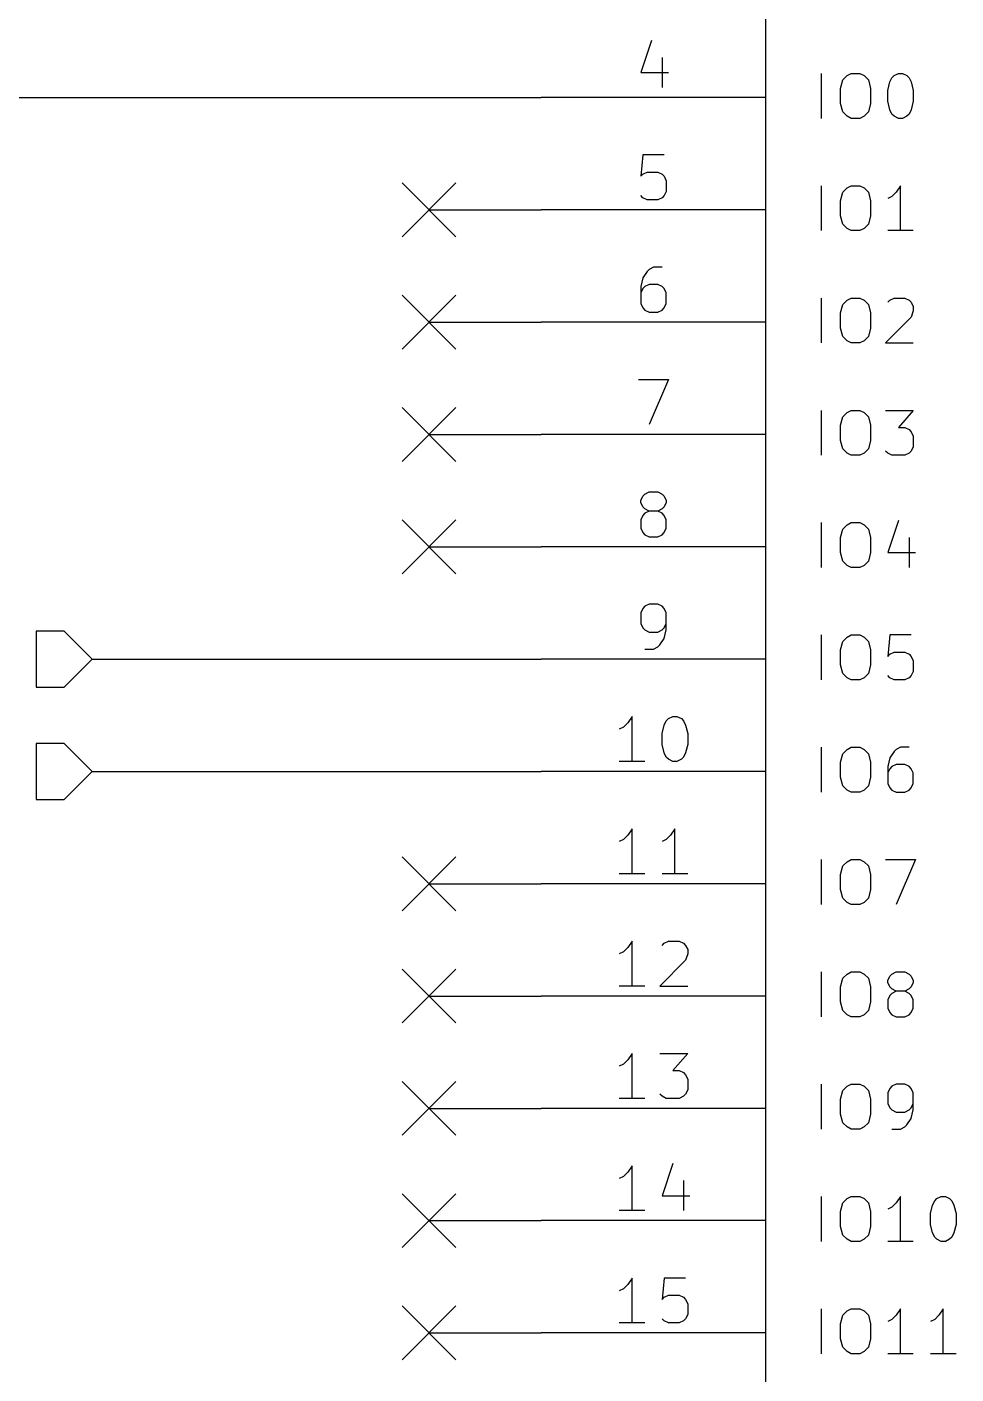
# Model space of a CAD drawing. Extents: x 0.4 to 11.3, y -7.9 to -0.4.
# Drawn here: x 4.742 to 5.57, y -4.137 to -2.937 of the extents above; entities that cross this region are included whole.
import ezdxf

# ---------------------------------------------------------------- set-up
doc = ezdxf.new("R2010")
doc.units = 0
doc.header["$MEASUREMENT"] = 0
for name, color, linetype in [('BLUE2', 5, 'CONTINUOUS'), ('BROWN2', 54, 'CONTINUOUS'), ('CYAN2', 4, 'CONTINUOUS'), ('GREEN3', 91, 'CONTINUOUS'), ('LYELLOW', 51, 'CONTINUOUS'), ('RED2', 1, 'CONTINUOUS'), ('RED3', 11, 'CONTINUOUS')]:
    doc.layers.add(name, color=color, linetype=linetype)

msp = doc.modelspace()

# ---------------------------------------------------------------- linework, layer by layer
at = {"layer": 'BLUE2', "linetype": 'CONTINUOUS'}
for p, q in [((5.076, -3.076), (5.124, -3.124)), ((5.124, -3.076), (5.076, -3.124)), ((5.076, -3.176), (5.124, -3.224)), ((5.124, -3.176), (5.076, -3.224)), ((5.076, -3.276), (5.124, -3.324)), ((5.124, -3.276), (5.076, -3.324)), ((5.076, -3.376), (5.124, -3.424)), ((5.124, -3.376), (5.076, -3.424)), ((5.076, -3.676), (5.124, -3.724)), ((5.124, -3.676), (5.076, -3.724)), ((5.076, -3.776), (5.124, -3.824)), ((5.124, -3.776), (5.076, -3.824)), ((5.076, -3.876), (5.124, -3.924)), ((5.124, -3.876), (5.076, -3.924)), ((5.076, -3.976), (5.124, -4.024)), ((5.124, -3.976), (5.076, -4.024)), ((5.076, -4.076), (5.124, -4.124)), ((5.124, -4.076), (5.076, -4.124))]:
    msp.add_line(p, q, dxfattribs=at)
at = {"layer": 'BROWN2', "linetype": 'CONTINUOUS'}
for p, q in [((4.775, -3.475), (4.75, -3.475)), ((4.75, -3.475), (4.75, -3.525)), ((4.8, -3.5), (4.775, -3.475)), ((4.775, -3.525), (4.8, -3.5)), ((4.75, -3.525), (4.775, -3.525)), ((4.775, -3.575), (4.75, -3.575)), ((4.75, -3.575), (4.75, -3.625)), ((4.8, -3.6), (4.775, -3.575)), ((4.775, -3.625), (4.8, -3.6)), ((4.75, -3.625), (4.775, -3.625))]:
    msp.add_line(p, q, dxfattribs=at)
at = {"layer": 'CYAN2', "linetype": 'CONTINUOUS'}
for p, q in [((5.4495, -3.0185), (5.4495, -2.9785)), ((5.4667, -2.9918), (5.4686, -2.9842)), ((5.4686, -2.9842), (5.4724, -2.9804)), ((5.4724, -2.9804), (5.4762, -2.9785)), ((5.4762, -2.9785), (5.4838, -2.9785)), ((5.4838, -2.9785), (5.4876, -2.9804)), ((5.4876, -2.9804), (5.4914, -2.9842)), ((5.4914, -2.9842), (5.4933, -2.9918)), ((5.5086, -2.9937), (5.5105, -2.9861)), ((5.5105, -2.9861), (5.5124, -2.9823)), ((5.5124, -2.9823), (5.5143, -2.9804)), ((5.5143, -2.9804), (5.5181, -2.9785)), ((5.5181, -2.9785), (5.5219, -2.9785)), ((5.5219, -2.9785), (5.5257, -2.9804)), ((5.5257, -2.9804), (5.5276, -2.9823)), ((5.5276, -2.9823), (5.5295, -2.9861)), ((5.5295, -2.9861), (5.5314, -2.9937)), ((5.4667, -3.0052), (5.4667, -2.9918)), ((5.4933, -2.9918), (5.4933, -3.0052)), ((5.5086, -3.0033), (5.5086, -2.9937)), ((5.5314, -2.9937), (5.5314, -3.0033)), ((5.4686, -3.0128), (5.4667, -3.0052)), ((5.4933, -3.0052), (5.4914, -3.0128)), ((5.5105, -3.0109), (5.5086, -3.0033)), ((5.5314, -3.0033), (5.5295, -3.0109)), ((5.4724, -3.0166), (5.4686, -3.0128)), ((5.4762, -3.0185), (5.4724, -3.0166)), ((5.4838, -3.0185), (5.4762, -3.0185)), ((5.4876, -3.0166), (5.4838, -3.0185)), ((5.4914, -3.0128), (5.4876, -3.0166)), ((5.5124, -3.0147), (5.5105, -3.0109)), ((5.5143, -3.0166), (5.5124, -3.0147)), ((5.5181, -3.0185), (5.5143, -3.0166)), ((5.5219, -3.0185), (5.5181, -3.0185)), ((5.5257, -3.0166), (5.5219, -3.0185)), ((5.5276, -3.0147), (5.5257, -3.0166)), ((5.5295, -3.0109), (5.5276, -3.0147)), ((5.4495, -3.1185), (5.4495, -3.0785)), ((5.4686, -3.0842), (5.4724, -3.0804)), ((5.4724, -3.0804), (5.4762, -3.0785)), ((5.4762, -3.0785), (5.4838, -3.0785)), ((5.4838, -3.0785), (5.4876, -3.0804)), ((5.4876, -3.0804), (5.4914, -3.0842)), ((5.52, -3.0785), (5.5162, -3.0842)), ((5.52, -3.1185), (5.52, -3.0785)), ((5.4667, -3.0918), (5.4686, -3.0842)), ((5.4667, -3.1052), (5.4667, -3.0918)), ((5.4914, -3.0842), (5.4933, -3.0918)), ((5.4933, -3.0918), (5.4933, -3.1052)), ((5.5124, -3.088), (5.5086, -3.0899)), ((5.5162, -3.0842), (5.5124, -3.088)), ((5.4686, -3.1128), (5.4667, -3.1052)), ((5.4933, -3.1052), (5.4914, -3.1128)), ((5.4724, -3.1166), (5.4686, -3.1128)), ((5.4762, -3.1185), (5.4724, -3.1166)), ((5.4838, -3.1185), (5.4762, -3.1185)), ((5.4876, -3.1166), (5.4838, -3.1185)), ((5.4914, -3.1128), (5.4876, -3.1166)), ((5.5314, -3.1185), (5.5086, -3.1185)), ((5.4495, -3.2185), (5.4495, -3.1785)), ((5.4724, -3.1804), (5.4762, -3.1785)), ((5.4762, -3.1785), (5.4838, -3.1785)), ((5.4838, -3.1785), (5.4876, -3.1804)), ((5.5105, -3.1804), (5.5143, -3.1785)), ((5.5143, -3.1785), (5.5238, -3.1785)), ((5.5238, -3.1785), (5.5276, -3.1804)), ((5.4667, -3.1918), (5.4686, -3.1842)), ((5.4686, -3.1842), (5.4724, -3.1804)), ((5.4876, -3.1804), (5.4914, -3.1842)), ((5.4914, -3.1842), (5.4933, -3.1918)), ((5.5086, -3.1823), (5.5105, -3.1804)), ((5.5276, -3.1804), (5.5295, -3.1823)), ((5.5295, -3.1823), (5.5314, -3.1861)), ((5.5314, -3.1899), (5.5295, -3.1956)), ((5.5314, -3.1861), (5.5314, -3.1899)), ((5.4667, -3.2052), (5.4667, -3.1918)), ((5.4933, -3.1918), (5.4933, -3.2052)), ((5.5295, -3.1956), (5.5067, -3.2185)), ((5.4686, -3.2128), (5.4667, -3.2052)), ((5.4724, -3.2166), (5.4686, -3.2128)), ((5.4914, -3.2128), (5.4876, -3.2166)), ((5.4933, -3.2052), (5.4914, -3.2128)), ((5.4762, -3.2185), (5.4724, -3.2166)), ((5.4838, -3.2185), (5.4762, -3.2185)), ((5.4876, -3.2166), (5.4838, -3.2185)), ((5.5067, -3.2185), (5.5314, -3.2185)), ((5.4495, -3.3185), (5.4495, -3.2785)), ((5.4667, -3.2918), (5.4686, -3.2842)), ((5.4686, -3.2842), (5.4724, -3.2804)), ((5.4724, -3.2804), (5.4762, -3.2785)), ((5.4762, -3.2785), (5.4838, -3.2785)), ((5.4838, -3.2785), (5.4876, -3.2804)), ((5.4876, -3.2804), (5.4914, -3.2842)), ((5.4914, -3.2842), (5.4933, -3.2918)), ((5.5067, -3.2785), (5.5314, -3.2785)), ((5.5314, -3.2785), (5.5181, -3.2937)), ((5.4667, -3.3052), (5.4667, -3.2918)), ((5.4933, -3.2918), (5.4933, -3.3052)), ((5.5181, -3.2937), (5.5238, -3.2937)), ((5.5238, -3.2937), (5.5276, -3.2956)), ((5.5276, -3.2956), (5.5295, -3.2976)), ((5.5295, -3.2976), (5.5314, -3.3014)), ((5.4686, -3.3128), (5.4667, -3.3052)), ((5.4933, -3.3052), (5.4914, -3.3128)), ((5.5314, -3.3014), (5.5314, -3.3109)), ((5.4724, -3.3166), (5.4686, -3.3128)), ((5.4762, -3.3185), (5.4724, -3.3166)), ((5.4838, -3.3185), (5.4762, -3.3185)), ((5.4876, -3.3166), (5.4838, -3.3185)), ((5.4914, -3.3128), (5.4876, -3.3166)), ((5.5086, -3.3166), (5.5067, -3.3147)), ((5.5124, -3.3185), (5.5086, -3.3166)), ((5.5238, -3.3185), (5.5124, -3.3185)), ((5.5276, -3.3166), (5.5238, -3.3185)), ((5.5295, -3.3147), (5.5276, -3.3166)), ((5.5314, -3.3109), (5.5295, -3.3147)), ((5.4495, -3.4185), (5.4495, -3.3785)), ((5.4686, -3.3842), (5.4724, -3.3804)), ((5.4724, -3.3804), (5.4762, -3.3785)), ((5.4762, -3.3785), (5.4838, -3.3785)), ((5.4838, -3.3785), (5.4876, -3.3804)), ((5.4876, -3.3804), (5.4914, -3.3842)), ((5.5181, -3.3766), (5.5086, -3.4052)), ((5.4667, -3.3918), (5.4686, -3.3842)), ((5.4667, -3.4052), (5.4667, -3.3918)), ((5.4914, -3.3842), (5.4933, -3.3918)), ((5.4933, -3.3918), (5.4933, -3.4052)), ((5.5276, -3.3918), (5.5276, -3.4185)), ((5.4686, -3.4128), (5.4667, -3.4052)), ((5.4933, -3.4052), (5.4914, -3.4128)), ((5.5086, -3.4052), (5.5333, -3.4052)), ((5.4724, -3.4166), (5.4686, -3.4128)), ((5.4762, -3.4185), (5.4724, -3.4166)), ((5.4838, -3.4185), (5.4762, -3.4185)), ((5.4876, -3.4166), (5.4838, -3.4185)), ((5.4914, -3.4128), (5.4876, -3.4166)), ((5.4495, -3.5185), (5.4495, -3.4785)), ((5.4724, -3.4804), (5.4762, -3.4785)), ((5.4762, -3.4785), (5.4838, -3.4785)), ((5.4838, -3.4785), (5.4876, -3.4804)), ((5.5105, -3.4785), (5.5086, -3.4976)), ((5.5295, -3.4785), (5.5105, -3.4785)), ((5.4667, -3.4918), (5.4686, -3.4842)), ((5.4686, -3.4842), (5.4724, -3.4804)), ((5.4876, -3.4804), (5.4914, -3.4842)), ((5.4914, -3.4842), (5.4933, -3.4918)), ((5.4667, -3.5052), (5.4667, -3.4918)), ((5.4933, -3.4918), (5.4933, -3.5052)), ((5.5086, -3.4976), (5.5105, -3.4956)), ((5.5105, -3.4956), (5.5143, -3.4937)), ((5.5143, -3.4937), (5.5238, -3.4937)), ((5.5238, -3.4937), (5.5276, -3.4956)), ((5.5276, -3.4956), (5.5295, -3.4976)), ((5.5295, -3.4976), (5.5314, -3.5014)), ((5.5314, -3.5014), (5.5314, -3.5109)), ((5.4686, -3.5128), (5.4667, -3.5052)), ((5.4724, -3.5166), (5.4686, -3.5128)), ((5.4914, -3.5128), (5.4876, -3.5166)), ((5.4933, -3.5052), (5.4914, -3.5128)), ((5.5314, -3.5109), (5.5295, -3.5147)), ((5.4762, -3.5185), (5.4724, -3.5166)), ((5.4838, -3.5185), (5.4762, -3.5185)), ((5.4876, -3.5166), (5.4838, -3.5185)), ((5.5105, -3.5166), (5.5086, -3.5147)), ((5.5143, -3.5185), (5.5105, -3.5166)), ((5.5238, -3.5185), (5.5143, -3.5185)), ((5.5276, -3.5166), (5.5238, -3.5185)), ((5.5295, -3.5147), (5.5276, -3.5166)), ((5.4495, -3.6185), (5.4495, -3.5785)), ((5.4667, -3.5918), (5.4686, -3.5842)), ((5.4686, -3.5842), (5.4724, -3.5804)), ((5.4724, -3.5804), (5.4762, -3.5785)), ((5.4762, -3.5785), (5.4838, -3.5785)), ((5.4838, -3.5785), (5.4876, -3.5804)), ((5.4876, -3.5804), (5.4914, -3.5842)), ((5.4914, -3.5842), (5.4933, -3.5918)), ((5.5143, -3.5823), (5.5105, -3.588)), ((5.5162, -3.5804), (5.5143, -3.5823)), ((5.52, -3.5785), (5.5162, -3.5804)), ((5.5276, -3.5785), (5.52, -3.5785)), ((5.4667, -3.6052), (5.4667, -3.5918)), ((5.4933, -3.5918), (5.4933, -3.6052)), ((5.5105, -3.588), (5.5086, -3.5956)), ((5.5086, -3.5956), (5.5086, -3.6109)), ((5.5105, -3.5976), (5.5086, -3.6014)), ((5.5124, -3.5956), (5.5105, -3.5976)), ((5.5162, -3.5937), (5.5124, -3.5956)), ((5.5238, -3.5937), (5.5162, -3.5937)), ((5.5276, -3.5956), (5.5238, -3.5937)), ((5.5295, -3.5976), (5.5276, -3.5956)), ((5.5314, -3.6014), (5.5295, -3.5976)), ((5.4686, -3.6128), (5.4667, -3.6052)), ((5.4933, -3.6052), (5.4914, -3.6128)), ((5.5314, -3.6109), (5.5314, -3.6014)), ((5.4724, -3.6166), (5.4686, -3.6128)), ((5.4762, -3.6185), (5.4724, -3.6166)), ((5.4838, -3.6185), (5.4762, -3.6185)), ((5.4876, -3.6166), (5.4838, -3.6185)), ((5.4914, -3.6128), (5.4876, -3.6166)), ((5.5086, -3.6109), (5.5105, -3.6147)), ((5.5105, -3.6147), (5.5124, -3.6166)), ((5.5124, -3.6166), (5.5162, -3.6185)), ((5.5162, -3.6185), (5.5238, -3.6185)), ((5.5238, -3.6185), (5.5276, -3.6166)), ((5.5276, -3.6166), (5.5295, -3.6147)), ((5.5295, -3.6147), (5.5314, -3.6109)), ((5.4495, -3.7185), (5.4495, -3.6785)), ((5.4686, -3.6842), (5.4724, -3.6804)), ((5.4724, -3.6804), (5.4762, -3.6785)), ((5.4762, -3.6785), (5.4838, -3.6785)), ((5.4838, -3.6785), (5.4876, -3.6804)), ((5.4876, -3.6804), (5.4914, -3.6842)), ((5.5067, -3.6785), (5.5333, -3.6785)), ((5.5333, -3.6785), (5.5162, -3.7185)), ((5.4667, -3.6918), (5.4686, -3.6842)), ((5.4667, -3.7052), (5.4667, -3.6918)), ((5.4914, -3.6842), (5.4933, -3.6918)), ((5.4933, -3.6918), (5.4933, -3.7052)), ((5.4686, -3.7128), (5.4667, -3.7052)), ((5.4933, -3.7052), (5.4914, -3.7128)), ((5.4724, -3.7166), (5.4686, -3.7128)), ((5.4762, -3.7185), (5.4724, -3.7166)), ((5.4876, -3.7166), (5.4838, -3.7185)), ((5.4914, -3.7128), (5.4876, -3.7166)), ((5.4838, -3.7185), (5.4762, -3.7185)), ((5.4495, -3.8185), (5.4495, -3.7785)), ((5.4667, -3.7918), (5.4686, -3.7842)), ((5.4686, -3.7842), (5.4724, -3.7804)), ((5.4724, -3.7804), (5.4762, -3.7785)), ((5.4762, -3.7785), (5.4838, -3.7785)), ((5.4838, -3.7785), (5.4876, -3.7804)), ((5.4876, -3.7804), (5.4914, -3.7842)), ((5.4914, -3.7842), (5.4933, -3.7918)), ((5.5086, -3.7861), (5.5105, -3.7823)), ((5.5086, -3.788), (5.5086, -3.7861)), ((5.5105, -3.7918), (5.5086, -3.788)), ((5.5105, -3.7823), (5.5124, -3.7804)), ((5.5124, -3.7804), (5.5162, -3.7785)), ((5.5162, -3.7785), (5.5238, -3.7785)), ((5.5238, -3.7785), (5.5276, -3.7804)), ((5.5276, -3.7804), (5.5295, -3.7823)), ((5.5295, -3.7823), (5.5314, -3.7861)), ((5.5314, -3.788), (5.5295, -3.7918)), ((5.5314, -3.7861), (5.5314, -3.788)), ((5.4667, -3.8052), (5.4667, -3.7918)), ((5.4933, -3.7918), (5.4933, -3.8052)), ((5.5105, -3.7995), (5.5086, -3.8033)), ((5.5124, -3.7937), (5.5105, -3.7918)), ((5.5124, -3.7976), (5.5105, -3.7995)), ((5.5162, -3.7956), (5.5124, -3.7937)), ((5.5162, -3.7956), (5.5124, -3.7976)), ((5.5238, -3.7956), (5.5162, -3.7956)), ((5.5276, -3.7937), (5.5238, -3.7956)), ((5.5276, -3.7976), (5.5238, -3.7956)), ((5.5295, -3.7918), (5.5276, -3.7937)), ((5.5295, -3.7995), (5.5276, -3.7976)), ((5.5314, -3.8033), (5.5295, -3.7995)), ((5.4686, -3.8128), (5.4667, -3.8052)), ((5.4724, -3.8166), (5.4686, -3.8128)), ((5.4914, -3.8128), (5.4876, -3.8166)), ((5.4933, -3.8052), (5.4914, -3.8128)), ((5.5086, -3.8033), (5.5086, -3.8109)), ((5.5086, -3.8109), (5.5105, -3.8147)), ((5.5295, -3.8147), (5.5314, -3.8109)), ((5.5314, -3.8109), (5.5314, -3.8033)), ((5.4762, -3.8185), (5.4724, -3.8166)), ((5.4838, -3.8185), (5.4762, -3.8185)), ((5.4876, -3.8166), (5.4838, -3.8185)), ((5.5105, -3.8147), (5.5124, -3.8166)), ((5.5124, -3.8166), (5.5162, -3.8185)), ((5.5162, -3.8185), (5.5238, -3.8185)), ((5.5238, -3.8185), (5.5276, -3.8166)), ((5.5276, -3.8166), (5.5295, -3.8147)), ((5.4495, -3.9185), (5.4495, -3.8785)), ((5.4667, -3.8918), (5.4686, -3.8842)), ((5.4686, -3.8842), (5.4724, -3.8804)), ((5.4724, -3.8804), (5.4762, -3.8785)), ((5.4762, -3.8785), (5.4838, -3.8785)), ((5.4838, -3.8785), (5.4876, -3.8804)), ((5.4876, -3.8804), (5.4914, -3.8842)), ((5.4914, -3.8842), (5.4933, -3.8918)), ((5.5105, -3.8823), (5.5086, -3.8861)), ((5.5086, -3.8861), (5.5086, -3.8956)), ((5.5124, -3.8804), (5.5105, -3.8823)), ((5.5162, -3.8785), (5.5124, -3.8804)), ((5.5238, -3.8785), (5.5162, -3.8785)), ((5.5276, -3.8804), (5.5238, -3.8785)), ((5.5295, -3.8823), (5.5276, -3.8804)), ((5.5314, -3.8861), (5.5295, -3.8823)), ((5.5314, -3.9014), (5.5314, -3.8861)), ((5.4667, -3.9052), (5.4667, -3.8918)), ((5.4933, -3.8918), (5.4933, -3.9052)), ((5.5086, -3.8956), (5.5105, -3.8995)), ((5.5295, -3.8995), (5.5314, -3.8956)), ((5.4686, -3.9128), (5.4667, -3.9052)), ((5.4933, -3.9052), (5.4914, -3.9128)), ((5.5105, -3.8995), (5.5124, -3.9014)), ((5.5124, -3.9014), (5.5162, -3.9033)), ((5.5162, -3.9033), (5.5238, -3.9033)), ((5.5238, -3.9033), (5.5276, -3.9014)), ((5.5257, -3.9147), (5.5295, -3.909)), ((5.5276, -3.9014), (5.5295, -3.8995)), ((5.5295, -3.909), (5.5314, -3.9014)), ((5.4724, -3.9166), (5.4686, -3.9128)), ((5.4762, -3.9185), (5.4724, -3.9166)), ((5.4838, -3.9185), (5.4762, -3.9185)), ((5.4876, -3.9166), (5.4838, -3.9185)), ((5.4914, -3.9128), (5.4876, -3.9166)), ((5.5124, -3.9185), (5.52, -3.9185)), ((5.52, -3.9185), (5.5238, -3.9166)), ((5.5238, -3.9166), (5.5257, -3.9147)), ((5.4495, -4.0185), (5.4495, -3.9785)), ((5.4686, -3.9842), (5.4724, -3.9804)), ((5.4724, -3.9804), (5.4762, -3.9785)), ((5.4762, -3.9785), (5.4838, -3.9785)), ((5.4838, -3.9785), (5.4876, -3.9804)), ((5.4876, -3.9804), (5.4914, -3.9842)), ((5.52, -3.9785), (5.5162, -3.9842)), ((5.52, -4.0185), (5.52, -3.9785)), ((5.5486, -3.9861), (5.5505, -3.9823)), ((5.5505, -3.9823), (5.5524, -3.9804)), ((5.5524, -3.9804), (5.5562, -3.9785)), ((5.5562, -3.9785), (5.56, -3.9785)), ((5.56, -3.9785), (5.5638, -3.9804)), ((5.5638, -3.9804), (5.5657, -3.9823)), ((5.5657, -3.9823), (5.5676, -3.9861)), ((5.4667, -3.9918), (5.4686, -3.9842)), ((5.4667, -4.0052), (5.4667, -3.9918)), ((5.4914, -3.9842), (5.4933, -3.9918)), ((5.4933, -3.9918), (5.4933, -4.0052)), ((5.5124, -3.988), (5.5086, -3.9899)), ((5.5162, -3.9842), (5.5124, -3.988)), ((5.5467, -3.9937), (5.5486, -3.9861)), ((5.5467, -4.0033), (5.5467, -3.9937)), ((5.5676, -3.9861), (5.5695, -3.9937)), ((5.5695, -3.9937), (5.5695, -4.0033)), ((5.4686, -4.0128), (5.4667, -4.0052)), ((5.4933, -4.0052), (5.4914, -4.0128)), ((5.5486, -4.0109), (5.5467, -4.0033)), ((5.5695, -4.0033), (5.5676, -4.0109)), ((5.4724, -4.0166), (5.4686, -4.0128)), ((5.4762, -4.0185), (5.4724, -4.0166)), ((5.4876, -4.0166), (5.4838, -4.0185)), ((5.4914, -4.0128), (5.4876, -4.0166)), ((5.5505, -4.0147), (5.5486, -4.0109)), ((5.5524, -4.0166), (5.5505, -4.0147)), ((5.5562, -4.0185), (5.5524, -4.0166)), ((5.5638, -4.0166), (5.56, -4.0185)), ((5.5657, -4.0147), (5.5638, -4.0166)), ((5.5676, -4.0109), (5.5657, -4.0147)), ((5.4838, -4.0185), (5.4762, -4.0185)), ((5.5314, -4.0185), (5.5086, -4.0185)), ((5.56, -4.0185), (5.5562, -4.0185)), ((5.4495, -4.1185), (5.4495, -4.0785)), ((5.4667, -4.0918), (5.4686, -4.0842)), ((5.4686, -4.0842), (5.4724, -4.0804)), ((5.4724, -4.0804), (5.4762, -4.0785)), ((5.4762, -4.0785), (5.4838, -4.0785)), ((5.4838, -4.0785), (5.4876, -4.0804)), ((5.4876, -4.0804), (5.4914, -4.0842)), ((5.4914, -4.0842), (5.4933, -4.0918)), ((5.5124, -4.088), (5.5086, -4.0899)), ((5.5162, -4.0842), (5.5124, -4.088)), ((5.52, -4.0785), (5.5162, -4.0842)), ((5.52, -4.1185), (5.52, -4.0785)), ((5.5505, -4.088), (5.5467, -4.0899)), ((5.5543, -4.0842), (5.5505, -4.088)), ((5.5581, -4.0785), (5.5543, -4.0842)), ((5.5581, -4.1185), (5.5581, -4.0785)), ((5.4667, -4.1052), (5.4667, -4.0918)), ((5.4933, -4.0918), (5.4933, -4.1052)), ((5.4686, -4.1128), (5.4667, -4.1052)), ((5.4724, -4.1166), (5.4686, -4.1128)), ((5.4914, -4.1128), (5.4876, -4.1166)), ((5.4933, -4.1052), (5.4914, -4.1128)), ((5.4762, -4.1185), (5.4724, -4.1166)), ((5.4838, -4.1185), (5.4762, -4.1185)), ((5.4876, -4.1166), (5.4838, -4.1185)), ((5.5314, -4.1185), (5.5086, -4.1185)), ((5.5695, -4.1185), (5.5467, -4.1185))]:
    msp.add_line(p, q, dxfattribs=at)
at = {"layer": 'GREEN3', "linetype": 'CONTINUOUS'}
for p, q in [((4.7, -3), (5.2, -3)), ((5.1, -3.1), (5.2, -3.1)), ((5.1, -3.2), (5.2, -3.2)), ((5.1, -3.3), (5.2, -3.3)), ((5.1, -3.4), (5.2, -3.4)), ((4.8, -3.5), (5.2, -3.5)), ((4.8, -3.6), (5.2, -3.6)), ((5.1, -3.7), (5.2, -3.7)), ((5.1, -3.8), (5.2, -3.8)), ((5.1, -3.9), (5.2, -3.9)), ((5.1, -4), (5.2, -4)), ((5.1, -4.1), (5.2, -4.1))]:
    msp.add_line(p, q, dxfattribs=at)
at = {"layer": 'LYELLOW', "linetype": 'CONTINUOUS'}
msp.add_line((5.4, -5.6), (5.4, -2.5), dxfattribs=at)
at = {"layer": 'RED2', "linetype": 'CONTINUOUS'}
for p, q in [((5.4, -5.6), (5.4, -2.5)), ((5.4, -3), (5.2, -3)), ((5.4, -3.1), (5.2, -3.1)), ((5.4, -3.2), (5.2, -3.2)), ((5.4, -3.3), (5.2, -3.3)), ((5.4, -3.4), (5.2, -3.4)), ((5.4, -3.5), (5.2, -3.5)), ((5.4, -3.6), (5.2, -3.6)), ((5.4, -3.7), (5.2, -3.7)), ((5.4, -3.8), (5.2, -3.8)), ((5.4, -3.9), (5.2, -3.9)), ((5.4, -4), (5.2, -4)), ((5.4, -4.1), (5.2, -4.1))]:
    msp.add_line(p, q, dxfattribs=at)
at = {"layer": 'RED3', "linetype": 'CONTINUOUS'}
for p, q in [((5.2981, -2.9492), (5.2886, -2.9778)), ((5.3076, -2.9644), (5.3076, -2.9911)), ((5.2886, -2.9778), (5.3133, -2.9778)), ((5.2905, -3.0511), (5.2886, -3.0701)), ((5.3095, -3.0511), (5.2905, -3.0511)), ((5.2886, -3.0701), (5.2905, -3.0682)), ((5.2905, -3.0682), (5.2943, -3.0663)), ((5.2943, -3.0663), (5.3038, -3.0663)), ((5.3038, -3.0663), (5.3076, -3.0682)), ((5.3076, -3.0682), (5.3095, -3.0701)), ((5.3095, -3.0701), (5.3114, -3.074)), ((5.3114, -3.074), (5.3114, -3.0835)), ((5.2905, -3.0892), (5.2886, -3.0873)), ((5.2943, -3.0911), (5.2905, -3.0892)), ((5.3038, -3.0911), (5.2943, -3.0911)), ((5.3076, -3.0892), (5.3038, -3.0911)), ((5.3095, -3.0873), (5.3076, -3.0892)), ((5.3114, -3.0835), (5.3095, -3.0873)), ((5.2962, -3.153), (5.2943, -3.1549)), ((5.3, -3.1511), (5.2962, -3.153)), ((5.3076, -3.1511), (5.3, -3.1511)), ((5.2905, -3.1606), (5.2886, -3.1682)), ((5.2943, -3.1549), (5.2905, -3.1606)), ((5.2962, -3.1663), (5.2924, -3.1682)), ((5.3038, -3.1663), (5.2962, -3.1663)), ((5.3076, -3.1682), (5.3038, -3.1663)), ((5.2886, -3.1682), (5.2886, -3.1835)), ((5.2905, -3.1701), (5.2886, -3.174)), ((5.2924, -3.1682), (5.2905, -3.1701)), ((5.3095, -3.1701), (5.3076, -3.1682)), ((5.3114, -3.174), (5.3095, -3.1701)), ((5.3114, -3.1835), (5.3114, -3.174)), ((5.2886, -3.1835), (5.2905, -3.1873)), ((5.2905, -3.1873), (5.2924, -3.1892)), ((5.2924, -3.1892), (5.2962, -3.1911)), ((5.3038, -3.1911), (5.3076, -3.1892)), ((5.3076, -3.1892), (5.3095, -3.1873)), ((5.3095, -3.1873), (5.3114, -3.1835)), ((5.2962, -3.1911), (5.3038, -3.1911)), ((5.2867, -3.2511), (5.3133, -3.2511)), ((5.3133, -3.2511), (5.2962, -3.2911)), ((5.2886, -3.3587), (5.2905, -3.3549)), ((5.2905, -3.3549), (5.2924, -3.353)), ((5.2924, -3.353), (5.2962, -3.3511)), ((5.2962, -3.3511), (5.3038, -3.3511)), ((5.3038, -3.3511), (5.3076, -3.353)), ((5.3076, -3.353), (5.3095, -3.3549)), ((5.3095, -3.3549), (5.3114, -3.3587)), ((5.2886, -3.3606), (5.2886, -3.3587)), ((5.2905, -3.3644), (5.2886, -3.3606)), ((5.2924, -3.3663), (5.2905, -3.3644)), ((5.2924, -3.3701), (5.2905, -3.3721)), ((5.2962, -3.3682), (5.2924, -3.3663)), ((5.2962, -3.3682), (5.2924, -3.3701)), ((5.3038, -3.3682), (5.2962, -3.3682)), ((5.3076, -3.3663), (5.3038, -3.3682)), ((5.3076, -3.3701), (5.3038, -3.3682)), ((5.3095, -3.3644), (5.3076, -3.3663)), ((5.3095, -3.3721), (5.3076, -3.3701)), ((5.3114, -3.3606), (5.3095, -3.3644)), ((5.3114, -3.3587), (5.3114, -3.3606)), ((5.2905, -3.3721), (5.2886, -3.3759)), ((5.2886, -3.3759), (5.2886, -3.3835)), ((5.3114, -3.3759), (5.3095, -3.3721)), ((5.3114, -3.3835), (5.3114, -3.3759)), ((5.2886, -3.3835), (5.2905, -3.3873)), ((5.2905, -3.3873), (5.2924, -3.3892)), ((5.2924, -3.3892), (5.2962, -3.3911)), ((5.2962, -3.3911), (5.3038, -3.3911)), ((5.3038, -3.3911), (5.3076, -3.3892)), ((5.3076, -3.3892), (5.3095, -3.3873)), ((5.3095, -3.3873), (5.3114, -3.3835)), ((5.2924, -3.453), (5.2905, -3.4549)), ((5.2962, -3.4511), (5.2924, -3.453)), ((5.3038, -3.4511), (5.2962, -3.4511)), ((5.3076, -3.453), (5.3038, -3.4511)), ((5.3095, -3.4549), (5.3076, -3.453)), ((5.2905, -3.4549), (5.2886, -3.4587)), ((5.2886, -3.4587), (5.2886, -3.4682)), ((5.3114, -3.4587), (5.3095, -3.4549)), ((5.3114, -3.474), (5.3114, -3.4587)), ((5.2886, -3.4682), (5.2905, -3.4721)), ((5.2905, -3.4721), (5.2924, -3.474)), ((5.2924, -3.474), (5.2962, -3.4759)), ((5.2962, -3.4759), (5.3038, -3.4759)), ((5.3038, -3.4759), (5.3076, -3.474)), ((5.3076, -3.474), (5.3095, -3.4721)), ((5.3095, -3.4721), (5.3114, -3.4682)), ((5.3095, -3.4816), (5.3114, -3.474)), ((5.3, -3.4911), (5.3038, -3.4892)), ((5.3038, -3.4892), (5.3057, -3.4873)), ((5.3057, -3.4873), (5.3095, -3.4816)), ((5.2924, -3.4911), (5.3, -3.4911)), ((5.2733, -3.5606), (5.2695, -3.5625)), ((5.2771, -3.5568), (5.2733, -3.5606)), ((5.281, -3.5511), (5.2771, -3.5568)), ((5.281, -3.5911), (5.281, -3.5511)), ((5.3076, -3.5663), (5.3095, -3.5587)), ((5.3095, -3.5587), (5.3114, -3.5549)), ((5.3114, -3.5549), (5.3133, -3.553)), ((5.3133, -3.553), (5.3171, -3.5511)), ((5.3171, -3.5511), (5.3209, -3.5511)), ((5.3209, -3.5511), (5.3248, -3.553)), ((5.3248, -3.553), (5.3267, -3.5549)), ((5.3267, -3.5549), (5.3286, -3.5587)), ((5.3286, -3.5587), (5.3305, -3.5663)), ((5.3076, -3.5759), (5.3076, -3.5663)), ((5.3305, -3.5663), (5.3305, -3.5759)), ((5.3095, -3.5835), (5.3076, -3.5759)), ((5.3114, -3.5873), (5.3095, -3.5835)), ((5.3286, -3.5835), (5.3267, -3.5873)), ((5.3305, -3.5759), (5.3286, -3.5835)), ((5.2924, -3.5911), (5.2695, -3.5911)), ((5.3133, -3.5892), (5.3114, -3.5873)), ((5.3171, -3.5911), (5.3133, -3.5892)), ((5.3209, -3.5911), (5.3171, -3.5911)), ((5.3248, -3.5892), (5.3209, -3.5911)), ((5.3267, -3.5873), (5.3248, -3.5892)), ((5.2771, -3.6568), (5.2733, -3.6606)), ((5.281, -3.6511), (5.2771, -3.6568)), ((5.281, -3.6911), (5.281, -3.6511)), ((5.3152, -3.6568), (5.3114, -3.6606)), ((5.319, -3.6511), (5.3152, -3.6568)), ((5.319, -3.6911), (5.319, -3.6511)), ((5.2733, -3.6606), (5.2695, -3.6625)), ((5.3114, -3.6606), (5.3076, -3.6625)), ((5.2924, -3.6911), (5.2695, -3.6911)), ((5.3305, -3.6911), (5.3076, -3.6911)), ((5.281, -3.7511), (5.2771, -3.7568)), ((5.281, -3.7911), (5.281, -3.7511)), ((5.3076, -3.7549), (5.3095, -3.753)), ((5.3095, -3.753), (5.3133, -3.7511)), ((5.3133, -3.7511), (5.3229, -3.7511)), ((5.3229, -3.7511), (5.3267, -3.753)), ((5.3267, -3.753), (5.3286, -3.7549)), ((5.2733, -3.7606), (5.2695, -3.7625)), ((5.2771, -3.7568), (5.2733, -3.7606)), ((5.3286, -3.7549), (5.3305, -3.7587)), ((5.3305, -3.7625), (5.3286, -3.7682)), ((5.3305, -3.7587), (5.3305, -3.7625)), ((5.3286, -3.7682), (5.3057, -3.7911)), ((5.2924, -3.7911), (5.2695, -3.7911)), ((5.3057, -3.7911), (5.3305, -3.7911)), ((5.2733, -3.8606), (5.2695, -3.8625)), ((5.2771, -3.8568), (5.2733, -3.8606)), ((5.281, -3.8511), (5.2771, -3.8568)), ((5.281, -3.8911), (5.281, -3.8511)), ((5.3057, -3.8511), (5.3305, -3.8511)), ((5.3305, -3.8511), (5.3171, -3.8663)), ((5.3171, -3.8663), (5.3229, -3.8663)), ((5.3229, -3.8663), (5.3267, -3.8682)), ((5.3267, -3.8682), (5.3286, -3.8701)), ((5.3286, -3.8701), (5.3305, -3.874)), ((5.3305, -3.874), (5.3305, -3.8835)), ((5.3305, -3.8835), (5.3286, -3.8873)), ((5.2924, -3.8911), (5.2695, -3.8911)), ((5.3076, -3.8892), (5.3057, -3.8873)), ((5.3114, -3.8911), (5.3076, -3.8892)), ((5.3229, -3.8911), (5.3114, -3.8911)), ((5.3267, -3.8892), (5.3229, -3.8911)), ((5.3286, -3.8873), (5.3267, -3.8892)), ((5.2771, -3.9568), (5.2733, -3.9606)), ((5.281, -3.9511), (5.2771, -3.9568)), ((5.281, -3.9911), (5.281, -3.9511)), ((5.3171, -3.9492), (5.3076, -3.9778)), ((5.2733, -3.9606), (5.2695, -3.9625)), ((5.3267, -3.9644), (5.3267, -3.9911)), ((5.3076, -3.9778), (5.3324, -3.9778)), ((5.2924, -3.9911), (5.2695, -3.9911)), ((5.281, -4.0511), (5.2771, -4.0568)), ((5.281, -4.0911), (5.281, -4.0511)), ((5.3095, -4.0511), (5.3076, -4.0701)), ((5.3286, -4.0511), (5.3095, -4.0511)), ((5.2733, -4.0606), (5.2695, -4.0625)), ((5.2771, -4.0568), (5.2733, -4.0606)), ((5.3076, -4.0701), (5.3095, -4.0682)), ((5.3095, -4.0682), (5.3133, -4.0663)), ((5.3133, -4.0663), (5.3229, -4.0663)), ((5.3229, -4.0663), (5.3267, -4.0682)), ((5.3267, -4.0682), (5.3286, -4.0701)), ((5.3286, -4.0701), (5.3305, -4.074)), ((5.3305, -4.074), (5.3305, -4.0835)), ((5.3095, -4.0892), (5.3076, -4.0873)), ((5.3133, -4.0911), (5.3095, -4.0892)), ((5.3267, -4.0892), (5.3229, -4.0911)), ((5.3286, -4.0873), (5.3267, -4.0892)), ((5.3305, -4.0835), (5.3286, -4.0873)), ((5.2924, -4.0911), (5.2695, -4.0911)), ((5.3229, -4.0911), (5.3133, -4.0911))]:
    msp.add_line(p, q, dxfattribs=at)

doc.saveas('drawing.dxf')
